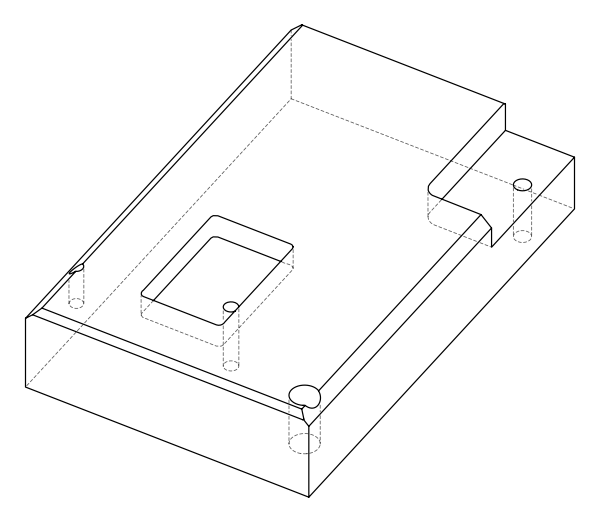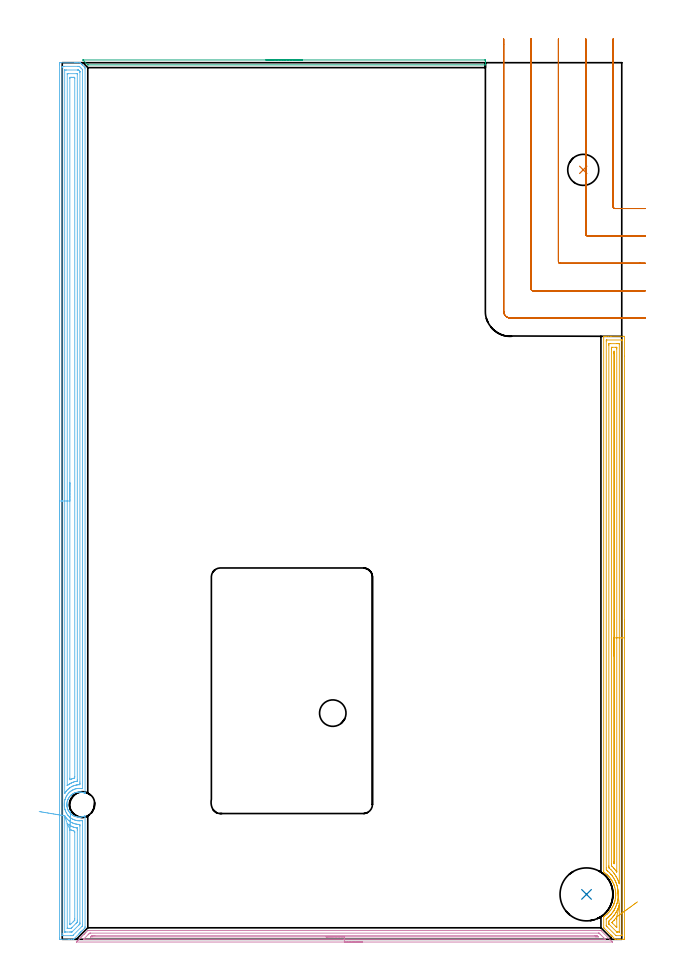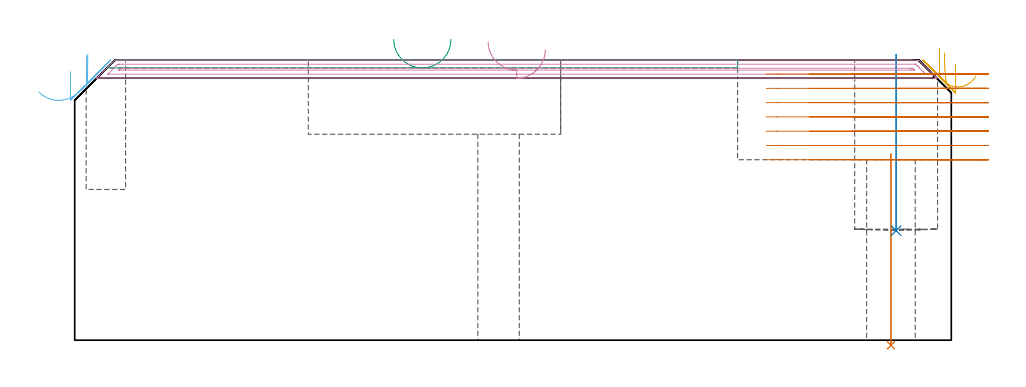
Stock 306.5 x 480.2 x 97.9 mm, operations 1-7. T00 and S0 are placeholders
(PLAN: 13 operations, 8 tool changes, 115.3 min)
(1 INDEXABLE_INSERT_DRILL_THROUGH_HOLE_FROM_SOLID | STEP1HOLE | NXT0302_005 | 0.28 min | 22166 mm3)
(2 INDEXABLE_INSERT_DRILL_BLIND_HOLE_FROM_SOLID | STEP1POCKET | NXT0302_029 | 0.25 min | 39100 mm3)
(3 AREA_MILL | FG_CHAMFER_SURFACE | UGT0205_001 | 1.91 min | 821 mm3)
(4 AREA_MILL_1 | FG_CHAMFER_SURFACE_1 | UGT0205_001 | 7.07 min | 5987 mm3)
(5 AREA_MILL_2 | FG_CHAMFER_SURFACE_2 | UGT0205_001 | 13.03 min | 21408 mm3)
(6 AREA_MILL_3 | FG_CHAMFER_SURFACE_3 | UGT0205_001 | 19.45 min | 46898 mm3)
(7 MILL_CORNER_NOTCH_RECTANGULAR | CORNER_NOTCH_RECTANGULAR | UGT0201_094 | Follow Part, ap 5, ae 75% | 12.98 min | 379972 mm3)
(8 MILL_RECTANGULAR_POCKET | POCKET_RECTANGULAR_STRAIGHT | NXT0201_009 | Follow Part, ap 2, ae 75% | 57.64 min | 306817 mm3)
(9 MILL_BLIND_HOLE_FROM_SOLID_MATERIAL | STEP1POCKET_1 | NXT0201_009 | Spiral | 1.85 min | 6222 mm3)
(10 BORE_BLIND_HOLE | STEP1POCKET_1 | UGT0332_073 | 0.19 min | 17 mm3)
(11 SPOT_DRILL | STEP1HOLE_1 | NXT0321_9005460120000 | 0.04 min | 7 mm3)
(12 DRILL_THROUGH_HOLE_INTO_CENTER | STEP1HOLE_1 | NXT0301_065 | 0.32 min | 4978 mm3)
(13 DRILL_TO_ENLARGE_THROUGH_HOLE | STEP1HOLE_1 | NXT0301_106 | 0.32 min | 6891 mm3)
(TOOL NXT0302_005 | Index. Insert Drill 17mm [880-D1700L20-05] | D17 PA176 FL85 Z2)
(TOOL NXT0302_029 | Index. Insert Drill 29mm [880-D2900L32-05] | D29 PA176 FL145 Z2)
(TOOL UGT0205_001 | Chamfer Mill 20 x 3 x 45 deg. | D20 FL50 Z2)
(TOOL UGT0201_094 | End mill 20 mm | D20 FL38 Z4)
(TOOL NXT0201_009 | ENDMILL 8mm [2P460-0800-NA 1630] | D8 FL26 Z6)
(TOOL UGT0332_073 | 13.8 mm Rough Boring Bar | D13.8)
(TOOL NXT0321_9005460120000 | NC Spot Drill, 142deg, 12mm, Carbide, Uncoated | D12 PA142 FL30 Z2)
(TOOL NXT0301_065 | Carbide Drill 9.4mm [860.1-0940-075A1-MM 2214] | D9.4 PA140 FL98 Z2)
(TOOL NXT0301_106 | Carbide Drill 14.5mm [860.1-1450-073A1-MM 2214] | D14.5 PA140 FL83 Z2)
(OP 1 INDEXABLE_INSERT_DRILL_THROUGH_HOLE_FROM_SOLID)
G17 G21 G94 G90
T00 M6
G54
G17 G0 G90 X285.4 Y421.5 S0 M3
G43 Z107.9 H1
G94 G81 G98 Z-1.797 F250. R65.1
G80
M5
M2
(OP 2 INDEXABLE_INSERT_DRILL_BLIND_HOLE_FROM_SOLID)
G17 G21 G94 G90
T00 M6
G54
G17 G0 G90 X287.2 Y24.6 S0 M3
G43 Z107.9 H1
G94 G81 G98 Z38.3 F250. R99.9
G80
M5
M2
(OP 3 AREA_MILL)
G17 G21 G94 G90
T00 M6
G54
G17 G0 G90 X111.55 Y481.7 S1061 M3
G43 Z107.9 H0
Z105.2
G94 G1 X111.588 Z104.328 F250.
X111.702 Z103.463
X111.891 Z102.612
X112.153 Z101.78
X112.487 Z100.974
X112.89 Z100.2
X113.358 Z99.464
X113.89 Z98.772
X114.479 Z98.129
X115.122 Z97.54
X115.814 Z97.008
X116.55 Z96.54
X117.324 Z96.137
X118.13 Z95.803
X118.962 Z95.541
X119.814 Z95.352
X120.678 Z95.238
X121.55 Z95.2
X231.444
X231.653 Y481.696 Z95.204
X231.798 Y481.691 Z95.205
X231.8 Y481.522 Z95.374
Y481.233 Z95.663
Y480.64 Z96.256
Y480.35 Z96.545
Y479.769 Z97.13
Y479.467 Z97.432
X231.799 Y479.306 Z97.593
X231.79 Y479.006 Z97.893
X231.653 Y479. Z97.9
X14.121
X14.004 Y479.004 Z97.889
X13.996 Y479.007 Z97.886
X13.849 Y479.151 Z97.748
X11.447 Y481.554 Z95.345
X11.334 Y481.674 Z95.224
X11.315 Y481.696 Z95.202
X11.447 Y481.7 Z95.2
X121.55
X122.422 Z95.238
X123.286 Z95.352
X124.138 Z95.541
X124.97 Z95.803
X125.776 Z96.137
X126.55 Z96.54
X127.286 Z97.008
X127.978 Z97.54
X128.621 Z98.129
X129.21 Z98.772
X129.742 Z99.464
X130.21 Z100.2
X130.613 Z100.974
X130.947 Z101.78
X131.209 Z102.612
X131.398 Z103.463
X131.512 Z104.328
X131.55 Z105.2
G0 Z107.9
M5
M2
(OP 4 AREA_MILL_1)
G17 G21 G94 G90
T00 M6
G54
G17 G0 G90 X164.55 Y-1.5 S1061 M3
G43 Z107.9 H0
Z101.6
G94 G1 X164.512 Z100.728 F250.
X164.398 Z99.864
X164.209 Z99.012
X163.947 Z98.18
X163.613 Z97.374
X163.21 Z96.6
X162.741 Z95.864
X162.21 Z95.172
X161.621 Z94.529
X160.978 Z93.94
X160.286 Z93.408
X159.55 Z92.94
X158.776 Z92.537
X157.97 Z92.203
X157.138 Z91.941
X156.286 Z91.752
X155.421 Z91.638
X154.55 Z91.6
X7.857 Y-1.499 Z91.601
X7.717 Y-1.494 Z91.604
X7.759 Y-1.446 Z91.652
X7.884 Y-1.315 Z91.783
X8.331 Y-0.867 Z92.23
X8.488 Y-0.709 Z92.386
X8.778 Y-0.421 Z92.679
X9.373 Y0.176 Z93.271
X9.666 Y0.466 Z93.566
X10.258 Y1.06 Z94.156
X10.605 Y1.405 Z94.505
X11.143 Y1.945 Z95.041
X11.734 Y2.535 Z95.634
X11.909 Y2.71 Z95.807
X12.028 Y2.829 Z95.926
X12.619 Y3.419 Z96.519
X12.803 Y3.604 Z96.702
X12.913 Y3.714 Z96.811
X13.949 Y4.748 Z97.848
X14.005 Y4.799 Z97.885
X14.591 Y4.8 Z97.9
X294.508
X295.095 Y4.799 Z97.885
X295.152 Y4.748 Z97.848
X300.906 Y-1.004 Z92.092
X301.365 Y-1.466 Z91.634
X301.382 Y-1.494 Z91.605
X301.365 Y-1.5 Z91.6
X154.55
Y-0.086 Z93.014
X11.874 Y-0.085 Z93.015
X11.583 Y-0.078 Z93.022
X11.621 Y-0.037 Z93.063
X11.72 Y0.068 Z93.168
X11.823 Y0.173 Z93.273
X11.909 Y0.259 Z93.359
X14.184 Y2.535 Z95.635
X14.387 Y2.737 Z95.837
X14.591 Y2.939 Z96.039
X14.838 Y3.176 Z96.276
X15.06 Y3.379 Z96.479
X15.486 Y3.385 Z96.485
X15.52 Y3.386 Z96.486
X293.863 Y3.385 Z96.485
X293.97 Y3.384 Z96.484
X294.024 Y3.381 Z96.481
X294.047 Y3.379 Z96.479
X294.084 Y3.354 Z96.454
X294.508 Y2.939 Z96.039
X294.915 Y2.535 Z95.635
X295.403 Y2.048 Z95.148
X296.685 Y0.765 Z93.865
X297.191 Y0.259 Z93.359
X297.413 Y0.034 Z93.134
X297.505 Y-0.063 Z93.037
X297.517 Y-0.079 Z93.021
X297.515
X297.472 Y-0.082 Z93.018
X297.378 Y-0.085 Z93.015
X297.191 Y-0.086 Z93.014
X154.55
Y1.328 Z94.428
X16.38 Y1.329 Z94.429
X15.809 Y1.33 Z94.43
X15.53 Y1.334 Z94.434
X15.486 Y1.335 Z94.435
X15.456 Y1.346 Z94.446
X15.468 Y1.363 Z94.463
X15.486 Y1.385 Z94.485
X15.619 Y1.518 Z94.618
X15.752 Y1.65 Z94.75
X16.069 Y1.958 Z95.058
X16.38 Y1.964 Z95.064
X16.951 Y1.97 Z95.07
X17.274 Y1.971 Z95.071
X17.844 Y1.972 Z95.072
X291.825 Y1.971 Z95.071
X292.398 Y1.969 Z95.069
X292.72 Y1.964 Z95.064
X293.032 Y1.957 Z95.057
X293.344 Y1.65 Z94.75
X293.614 Y1.376 Z94.476
X293.642 Y1.335 Z94.435
X293.614 Y1.334 Z94.434
X293.044 Y1.33 Z94.43
X292.72 Y1.329 Z94.429
X292.15 Y1.328 Z94.428
X154.55
X153.678 Z94.467
X152.813 Z94.58
X151.962 Z94.769
X151.13 Z95.032
X150.324 Z95.365
X149.55 Z95.768
X148.814 Z96.237
X148.122 Z96.768
X147.479 Z97.357
X146.889 Z98.001
X146.358 Z98.693
X145.89 Z99.428
X145.487 Z100.202
X145.153 Z101.008
X144.891 Z101.84
X144.702 Z102.692
X144.588 Z103.557
X144.55 Z104.428
G0 Z107.9
M5
M2
(OP 5 AREA_MILL_2)
G17 G21 G94 G90
T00 M6
G54
G17 G0 G90 X308. Y175.15 S1061 M3
G43 Z107.9 H0
Z96.5
G94 G1 Y175.112 Z95.628 F250.
Y174.998 Z94.764
Y174.809 Z93.912
Y174.547 Z93.08
Y174.213 Z92.274
Y173.81 Z91.5
Y173.342 Z90.764
Y172.81 Z90.072
Y172.221 Z89.429
Y171.578 Z88.84
Y170.886 Z88.309
Y170.15 Z87.84
Y169.376 Z87.437
Y168.57 Z87.103
Y167.738 Z86.841
Y166.886 Z86.652
Y166.022 Z86.538
Y165.15 Z86.5
X307.999 Y0.629 Z86.501
X307.996 Y0.203 Z86.502
X307.991 Y0.01 Z86.505
X307.577 Y0. Z86.919
X305.818 Z88.677
X305.296 Z89.201
X304.938 Z89.558
X304.417 Z90.079
X304.059 Z90.436
X302.984 Z91.514
X302.96 Y0.001 Z91.538
X302.906 Y0.005 Z91.59
X302.866 Y0.033 Z91.632
X302.382 Y0.518 Z92.118
X301.421 Y1.478 Z93.077
X301.376 Y1.523 Z93.123
X301.175 Y1.725 Z93.324
X301.127 Y1.771 Z93.37
X301.078 Y1.821 Z93.421
X300.886 Y2.013 Z93.612
X300.834 Y2.064 Z93.663
X300.78 Y2.119 Z93.719
X300.598 Y2.301 Z93.901
X300.541 Y2.357 Z93.956
X296.718 Y6.183 Z97.781
X296.603 Y6.306 Z97.889
X296.6 Y6.441 Z97.9
Y12.253
X296.603 Y12.434 Z97.889
X296.721 Y12.522 Z97.776
X296.926 Y12.664 Z97.573
X296.976 Y12.7 Z97.523
X297.302 Y12.933 Z97.197
X297.695 Y13.233 Z96.803
X298.177 Y13.635 Z96.323
X298.296 Y13.743 Z96.202
X298.342 Y13.785 Z96.155
X298.433 Y13.865 Z96.067
X298.628 Y14.041 Z95.871
X298.722 Y14.126 Z95.775
X298.782 Y14.187 Z95.714
X299.051 Y14.452 Z95.448
X299.577 Y15.02 Z94.921
X299.924 Y15.431 Z94.573
X300.101 Y15.659 Z94.394
X300.302 Y15.914 Z94.198
X300.8 Y16.616 Z93.7
X300.924 Y16.807 Z93.576
X301.192 Y17.252 Z93.307
X301.447 Y17.701 Z93.052
X301.673 Y18.134 Z92.824
X301.892 Y18.595 Z92.608
X302.084 Y19.04 Z92.413
X302.12 Y19.131 Z92.378
X302.226 Y19.406 Z92.268
X302.259 Y19.488 Z92.237
X302.3 Y19.6 Z92.199
X302.336 Y19.703 Z92.163
X302.388 Y19.853 Z92.109
X302.459 Y20.054 Z92.04
X302.548 Y20.308 Z91.95
X302.571 Y20.382 Z91.928
X302.657 Y20.687 Z91.843
X302.696 Y20.828 Z91.804
X302.804 Y21.275 Z91.693
X302.983 Y22.169 Z91.514
X303.107 Y23.063 Z91.388
X303.132 Y23.401 Z91.362
X303.153 Y23.705 Z91.335
X303.164 Y23.826 Z91.329
X303.168 Y23.877 Z91.324
X303.175 Y23.956 Z91.321
X303.177 Y24.27 Z91.31
X303.181 Y24.681 Z91.304
X303.185 Y24.85 Z91.305
X303.172 Y25.13 Z91.318
X303.168 Y25.239 Z91.325
X303.163 Y25.351 Z91.331
X303.158 Y25.461 Z91.336
X303.147 Y25.665 Z91.343
X303.144 Y25.744 Z91.348
X303.107 Y26.191 Z91.39
X303.047 Y26.637 Z91.45
X302.888 Y27.531 Z91.609
X302.677 Y28.425 Z91.821
X302.548 Y28.891 Z91.95
X302.406 Y29.318 Z92.092
X302.242 Y29.766 Z92.255
X302.231 Y29.794 Z92.266
X302.093 Y30.136 Z92.402
X302.063 Y30.212 Z92.433
X302.007 Y30.342 Z92.492
X301.985 Y30.393 Z92.515
X301.9 Y30.583 Z92.598
X301.874 Y30.642 Z92.624
X301.655 Y31.105 Z92.843
X301.415 Y31.554 Z93.083
X301.204 Y31.924 Z93.292
X301.162 Y31.999 Z93.335
X300.799 Y32.585 Z93.699
X300.751 Y32.658 Z93.747
X300.695 Y32.74 Z93.802
X300.641 Y32.818 Z93.855
X300.589 Y32.893 Z93.907
X300.262 Y33.337 Z94.235
X299.973 Y33.712 Z94.527
X299.915 Y33.786 Z94.585
X299.591 Y34.159 Z94.908
X299.523 Y34.237 Z94.976
X299.12 Y34.68 Z95.379
X299.051 Y34.752 Z95.448
X298.782 Y35.01 Z95.717
X298.619 Y35.168 Z95.881
X298.524 Y35.255 Z95.976
X298.342 Y35.419 Z96.153
X298.254 Y35.5 Z96.244
X298.175 Y35.574 Z96.324
X297.908 Y35.791 Z96.592
X297.742 Y35.926 Z96.757
X297.302 Y36.267 Z97.197
X297.029 Y36.467 Z97.469
X296.97 Y36.508 Z97.529
X296.602 Y36.766 Z97.887
X296.6 Y37.289 Z97.9
Y330.118
X296.602 Y330.29 Z97.889
X296.77 Y330.298 Z97.722
X296.945 Y330.3 Z97.555
X297.187 Z97.313
X297.903 Z96.592
X299.14 Z95.357
X300.541 Z93.954
X307.577 Z86.921
X307.84 Y330.298 Z86.658
X307.992 Y330.29 Z86.506
X307.999 Y330.136 Z86.499
X308. Y319.388 Z86.5
Y165.15
X306.586 Z87.914
X306.585 Y2.417 Z87.915
X306.58 Y2.028 Z87.92
X306.579 Y2.012 Z87.921
X306.547 Y2.008 Z87.953
X306.474 Y2.003 Z88.026
X306.365 Y2.001 Z88.135
X306.228 Y2. Z88.272
X303.588 Y2.001 Z90.912
X303.385 Y2.008 Z91.115
X303.361 Y2.01 Z91.139
X303.327 Y2.034 Z91.173
X303.262 Y2.093 Z91.238
X303.179 Y2.172 Z91.321
X298.463 Y6.888 Z96.037
X298.133 Y7.225 Z96.367
X298.039 Y7.323 Z96.461
X298.021 Y7.378 Z96.479
X298.019 Y7.474 Z96.481
X298.015 Y7.668 Z96.485
Y10.855
X298.016 Y11.05 Z96.484
X298.019 Y11.147 Z96.481
X298.021 Y11.191 Z96.479
X298.044 Y11.216 Z96.456
X298.217 Y11.359 Z96.283
X298.53 Y11.615 Z95.97
X298.782 Y11.824 Z95.718
X299.01 Y12.021 Z95.49
X299.273 Y12.253 Z95.227
X299.475 Y12.442 Z95.025
X299.662 Y12.623 Z94.838
X299.919 Y12.885 Z94.581
X300.17 Y13.147 Z94.33
X300.348 Y13.343 Z94.152
X300.541 Y13.56 Z93.959
X300.759 Y13.819 Z93.741
X300.941 Y14.041 Z93.559
X301.152 Y14.315 Z93.348
X301.421 Y14.672 Z93.079
X301.53 Y14.824 Z92.97
X301.608 Y14.935 Z92.892
X301.89 Y15.352 Z92.61
X302.192 Y15.829 Z92.308
X302.218 Y15.871 Z92.282
X302.233 Y15.897 Z92.267
X302.3 Y16.014 Z92.2
X302.687 Y16.723 Z91.813
X302.856 Y17.053 Z91.644
X303.139 Y17.645 Z91.361
X303.179 Y17.74 Z91.321
X303.4 Y18.287 Z91.1
X303.487 Y18.512 Z91.013
X303.642 Y18.936 Z90.858
X303.808 Y19.406 Z90.692
X303.844 Y19.515 Z90.656
X303.869 Y19.599 Z90.631
X304.059 Y20.282 Z90.441
X304.062 Y20.296 Z90.438
X304.221 Y21.029 Z90.279
X304.254 Y21.194 Z90.246
X304.364 Y21.778 Z90.136
X304.409 Y22.088 Z90.091
X304.474 Y22.561 Z90.026
X304.519 Y22.982 Z89.981
X304.549 Y23.378 Z89.951
X304.583 Y23.877 Z89.917
X304.591 Y24.23 Z89.909
X304.596 Y24.771 Z89.904
X304.588 Y25.127 Z89.912
X304.562 Y25.665 Z89.938
X304.537 Y26.073 Z89.963
X304.491 Y26.559 Z90.009
X304.42 Y27.086 Z90.08
X304.355 Y27.453 Z90.145
X304.222 Y28.181 Z90.278
X304.185 Y28.347 Z90.315
X304.059 Y28.887 Z90.441
X303.967 Y29.241 Z90.533
X303.932 Y29.371 Z90.568
X303.69 Y30.136 Z90.81
X303.481 Y30.723 Z91.019
X303.357 Y31.03 Z91.143
X303.179 Y31.451 Z91.321
X302.962 Y31.924 Z91.538
X302.76 Y32.35 Z91.74
X302.504 Y32.818 Z91.996
X302.3 Y33.176 Z92.2
X301.973 Y33.712 Z92.527
X301.756 Y34.052 Z92.744
X301.421 Y34.535 Z93.079
X301.37 Y34.606 Z93.13
X301.217 Y34.813 Z93.283
X300.659 Y35.5 Z93.841
X300.541 Y35.636 Z93.959
X299.847 Y36.394 Z94.653
X299.662 Y36.573 Z94.838
X298.895 Y37.289 Z95.605
X298.782 Y37.384 Z95.718
X298.316 Y37.762 Z96.184
X298.158 Y37.896 Z96.342
X298.021 Y38.062 Z96.479
X298.014 Y39.077 Z96.486
Y327.769
X298.021 Y328.288 Z96.479
X298.053 Y328.292 Z96.447
X298.126 Y328.297 Z96.374
X298.235 Y328.299 Z96.265
X298.372 Y328.3 Z96.128
X306.499 Z88.001
X306.534 Y328.298 Z87.966
X306.571 Y328.294 Z87.929
X306.579 Y328.29 Z87.921
X306.582 Y328.283 Z87.918
X306.584 Y328.252 Z87.916
X306.586 Y327.996 Z87.914
Y327.883
Y165.15
X305.172 Z89.328
X305.171 Y30.793 Z89.329
X305.17 Y30.649 Z89.33
X305.168 Y30.512 Z89.332
X305.165 Y30.41 Z89.335
X305.115 Y30.56 Z89.385
X305.051 Y30.757 Z89.449
X304.976 Y30.992 Z89.524
X304.962 Y31.03 Z89.538
X304.938 Y31.097 Z89.562
X304.622 Y31.924 Z89.878
X304.396 Y32.475 Z90.104
X304.24 Y32.818 Z90.26
X304.059 Y33.201 Z90.441
X303.799 Y33.712 Z90.701
X303.486 Y34.295 Z91.014
X303.301 Y34.606 Z91.199
X303.179 Y34.804 Z91.321
X302.733 Y35.5 Z91.767
X302.3 Y36.103 Z92.2
X302.077 Y36.394 Z92.423
X301.421 Y37.203 Z93.079
X301.347 Y37.289 Z93.153
X300.541 Y38.153 Z93.959
X300.512 Y38.183 Z93.988
X299.662 Y38.967 Z94.838
X299.441 Y39.17 Z95.059
X299.435 Y39.197 Z95.065
X299.432 Y39.31 Z95.068
X299.429 Y39.971 Z95.071
X299.428 Y40.208 Z95.072
Y325.437
X299.43 Y326.094 Z95.07
X299.431 Y326.213 Z95.069
X299.434 Y326.271 Z95.066
X299.437 Y326.29 Z95.063
X299.464 Y326.295 Z95.036
X299.662 Y326.298 Z94.838
X300.339 Y326.3 Z94.161
X303.857 Z90.643
X304.736 Z89.764
X304.938 Y326.297 Z89.562
X305.14 Y326.292 Z89.36
X305.162 Y326.29 Z89.338
X305.165 Y326.276 Z89.335
X305.169 Y326.236 Z89.331
X305.171 Y326.173 Z89.329
X305.172 Y165.15 Z89.328
X303.757 Z90.743
Y37.003
X303.756 Y36.956 Z90.744
X303.753 Y36.92 Z90.747
X303.752 Y36.914 Z90.748
X303.742 Y36.926 Z90.758
X303.618 Y37.09 Z90.882
X303.471 Y37.289 Z91.029
X303.179 Y37.677 Z91.321
X302.778 Y38.183 Z91.722
X302.3 Y38.765 Z92.2
X302.017 Y39.077 Z92.483
X301.421 Y39.711 Z93.079
X301.162 Y39.971 Z93.338
X300.864 Y40.263 Z93.636
X300.85 Y40.34 Z93.65
X300.847 Y40.412 Z93.653
X300.844 Y40.557 Z93.656
X300.843 Y40.865 Z93.657
Y41.453
Y323.412
X300.844 Y323.998 Z93.656
X300.847 Y324.195 Z93.653
X300.85 Y324.265 Z93.65
X300.853 Y324.29 Z93.647
X300.875 Y324.292 Z93.625
X300.984 Y324.296 Z93.516
X301.421 Y324.3 Z93.079
X303.179 Z91.321
X303.616 Y324.296 Z90.884
X303.723 Y324.293 Z90.777
X303.746 Y324.29 Z90.754
X303.751 Y324.278 Z90.749
X303.753 Y324.24 Z90.747
X303.756 Y324.154 Z90.744
X303.757 Y323.719 Z90.743
Y323.412
Y165.15
X302.343 Z92.157
Y42.61
X302.34 Y41.759 Z92.16
X302.338 Y41.72 Z92.162
X302.3 Y41.361 Z92.2
X302.262 Y41.759 Z92.238
X302.259 Y41.8 Z92.241
X302.257 Y42.653 Z92.243
Y42.697
Y320.773
X302.259 Y321.624 Z92.241
X302.26 Y321.664 Z92.24
X302.3 Y322.196 Z92.2
X302.339 Y321.624 Z92.161
X302.341 Y321.582 Z92.159
X302.343 Y320.73 Z92.157
Y165.15
Y164.278 Z92.195
Y163.414 Z92.309
Y162.562 Z92.498
Y161.73 Z92.76
Y160.924 Z93.094
Y160.15 Z93.497
Y159.414 Z93.965
Y158.722 Z94.497
Y158.079 Z95.086
Y157.49 Z95.729
Y156.958 Z96.421
Y156.49 Z97.157
Y156.087 Z97.931
Y155.753 Z98.737
Y155.491 Z99.569
Y155.302 Z100.42
Y155.188 Z101.285
Y155.15 Z102.157
G0 Z107.9
X304.137 Y27.462
Z100.43
G1 X304.13 Y27.525 Z99.56
X304.132 Y27.511 Z98.688
X304.142 Y27.423 Z97.82
X304.161 Y27.26 Z96.963
X304.189 Y27.023 Z96.124
X304.225 Y26.714 Z95.309
X304.269 Y26.336 Z94.524
X304.321 Y25.892 Z93.775
X304.381 Y25.384 Z93.068
X304.447 Y24.817 Z92.408
X304.52 Y24.195 Z91.801
X304.599 Y23.523 Z91.25
X304.683 Y22.806 Z90.76
X304.772 Y22.049 Z90.336
X304.864 Y21.259 Z89.979
X304.96 Y20.44 Z89.693
X305.059 Y19.6 Z89.48
X305.159 Y18.744 Z89.341
X305.165 Y18.695 Z89.335
X305.169 Y18.595 Z89.331
X305.171 Y18.512 Z89.329
Y18.357
X305.172 Y18.275 Z89.328
X305.171 Y4.206 Z89.329
X305.169 Y4.087 Z89.331
X305.165 Y4.029 Z89.335
X305.163 Y4.01 Z89.337
X305.136 Y4.005 Z89.364
X304.938 Y4.002 Z89.562
X304.261 Y4. Z90.239
X304.059 Y4.003 Z90.441
X303.857 Y4.007 Z90.643
X303.801 Y4.01 Z90.699
X303.772 Y4.035 Z90.728
X303.712 Y4.09 Z90.788
X303.594 Y4.206 Z90.906
X299.662 Y8.138 Z94.838
X299.53 Y8.273 Z94.97
X299.465 Y8.343 Z95.035
X299.436 Y8.376 Z95.064
X299.434 Y8.44 Z95.066
X299.431 Y8.676 Z95.069
X299.429 Y9.334 Z95.071
X299.43 Y9.57 Z95.07
X299.433 Y9.803 Z95.067
X299.439 Y10.032 Z95.061
X299.921 Y10.465 Z94.579
X300.245 Y10.766 Z94.255
X300.541 Y11.051 Z93.959
X300.694 Y11.204 Z93.806
X300.844 Y11.359 Z93.656
X301.122 Y11.662 Z93.378
X301.421 Y11.992 Z93.079
X301.541 Y12.131 Z92.959
X301.643 Y12.253 Z92.857
X301.936 Y12.623 Z92.564
X302.3 Y13.09 Z92.2
X302.324 Y13.122 Z92.176
X302.342 Y13.147 Z92.158
X302.688 Y13.646 Z91.812
X302.958 Y14.041 Z91.542
X303.179 Y14.394 Z91.321
X303.38 Y14.731 Z91.12
X303.498 Y14.935 Z91.002
X303.698 Y15.302 Z90.802
X303.982 Y15.829 Z90.518
X304.008 Y15.881 Z90.492
X304.059 Y15.985 Z90.441
X304.288 Y16.49 Z90.212
X304.391 Y16.723 Z90.109
X304.553 Y17.115 Z89.947
X304.755 Y17.618 Z89.745
X304.806 Y17.753 Z89.694
X304.938 Y18.12 Z89.562
X305.135 Y18.679 Z89.365
X305.159 Y18.744 Z89.341
X303.725 Y12.259 Z90.775
X303.75 Y12.253 Z90.75
X303.754 Y11.942 Z90.746
X303.756 Y11.359 Z90.744
X303.757 Y10.771 Z90.743
Y7.076
X303.756 Y6.888 Z90.744
X303.751 Y6.534 Z90.749
X303.75 Y6.511 Z90.75
X303.704 Y6.553 Z90.796
X303.591 Y6.661 Z90.909
X303.361 Y6.888 Z91.139
X301.421 Y8.83 Z93.079
X301.121 Y9.138 Z93.379
X301.108 Y9.153 Z93.392
X301.115 Y9.163 Z93.385
X301.138 Y9.192 Z93.362
X301.169 Y9.226 Z93.331
X301.2 Y9.257 Z93.3
X301.421 Y9.476 Z93.079
X301.467 Y9.523 Z93.033
X301.514 Y9.57 Z92.986
X302.321 Y10.444 Z92.179
X302.339 Y10.465 Z92.161
X302.579 Y10.748 Z91.921
X303.057 Y11.359 Z91.443
X303.179 Y11.52 Z91.321
X303.717 Y12.253 Z90.783
X303.725 Y12.259 Z90.775
X304.293 Y12.67 Z90.256
X304.896 Y13.106 Z89.8
X305.528 Y13.564 Z89.411
X306.185 Y14.04 Z89.091
X306.863 Y14.531 Z88.843
X307.555 Y15.032 Z88.669
X308.257 Y15.54 Z88.57
X308.964 Y16.052 Z88.547
X309.669 Y16.563 Z88.6
X310.368 Y17.069 Z88.729
X311.055 Y17.566 Z88.933
X311.725 Y18.051 Z89.209
X312.373 Y18.521 Z89.557
X312.994 Y18.97 Z89.973
X313.583 Y19.397 Z90.455
X314.136 Y19.797 Z90.998
X314.649 Y20.169 Z91.598
X315.117 Y20.508 Z92.252
G0 Z107.9
M5
M2
(OP 6 AREA_MILL_3)
G17 G21 G94 G90
T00 M6
G54
G17 G0 G90 X-1.5 Y230.1 S1061 M3
G43 Z107.9 H0
Z93.9
G94 G1 Y230.138 Z93.028 F250.
Y230.252 Z92.164
Y230.441 Z91.312
Y230.703 Z90.48
Y231.037 Z89.674
Y231.44 Z88.9
Y231.908 Z88.164
Y232.44 Z87.472
Y233.029 Z86.829
Y233.672 Z86.24
Y234.364 Z85.708
Y235.1 Z85.24
Y235.874 Z84.837
Y236.68 Z84.503
Y237.512 Z84.241
Y238.364 Z84.052
Y239.228 Z83.938
Y240.1 Z83.9
Y479.103
X-1.499 Y479.579 Z83.901
X-1.495 Y479.992 Z83.903
X-1.492 Y480.19 Z83.905
X-1.089 Y480.2 Z84.308
X6.818 Z92.212
X7.354 Z92.75
X7.696 Z93.092
X8.232 Z93.628
X8.575 Z93.97
X9.378 Z94.777
X9.453 Z94.852
X9.79 Y480.199 Z95.187
X9.826 Y480.175 Z95.225
X10.124 Y479.877 Z95.523
X10.332 Y479.67 Z95.728
X10.422 Y479.579 Z95.821
X10.533 Y479.467 Z95.933
X10.625 Y479.377 Z96.021
X10.719 Y479.281 Z96.119
X10.822 Y479.179 Z96.221
X10.918 Y479.084 Z96.314
X11.017 Y478.983 Z96.417
X11.11 Y478.891 Z96.509
X11.211 Y478.791 Z96.607
X12.089 Y477.913 Z97.485
X12.209 Y477.792 Z97.608
X12.337 Y477.662 Z97.734
X12.501 Y477.495 Z97.884
X12.5 Y476.898 Z97.9
Y80.15
X12.494 Y80.051 Z97.892
X12.453 Y79.997 Z97.851
X12.406 Y80.008 Z97.805
X12.344 Y80.036 Z97.742
X12.094 Y80.15 Z97.494
X11.806 Y80.263 Z97.206
X11.372 Y80.403 Z96.772
X10.933 Y80.519 Z96.333
X10.497 Y80.603 Z95.897
X10.059 Y80.66 Z95.459
X9.622 Y80.688 Z95.022
X9.185 Y80.689 Z94.585
X8.747 Y80.66 Z94.147
X8.311 Y80.604 Z93.711
X7.872 Y80.52 Z93.272
X7.437 Y80.404 Z92.837
X6.862 Y80.213 Z92.262
X6.718 Y80.15 Z92.118
X6.563 Y80.082 Z91.963
X6.317 Y79.958 Z91.715
X6.122 Y79.86 Z91.52
X5.689 Y79.606 Z91.089
X5.509 Y79.484 Z90.908
X5.268 Y79.32 Z90.667
X5.191 Y79.256 Z90.589
X5.061 Y79.148 Z90.456
X4.972 Y79.076 Z90.371
X4.829 Y78.958 Z90.228
X4.816 Y78.947 Z90.214
X4.768 Y78.902 Z90.164
X4.717 Y78.855 Z90.116
X4.546 Y78.695 Z89.945
X4.287 Y78.427 Z89.686
X3.941 Y78.008 Z89.341
X3.607 Y77.533 Z89.006
X3.342 Y77.081 Z88.742
X3.116 Y76.64 Z88.513
X3.087 Y76.575 Z88.484
X3.069 Y76.534 Z88.466
X3.011 Y76.384 Z88.41
X2.982 Y76.307 Z88.381
X2.922 Y76.143 Z88.316
X2.917 Y76.129 Z88.311
X2.814 Y75.822 Z88.213
X2.789 Y75.747 Z88.188
X2.675 Y75.302 Z88.073
X2.59 Y74.854 Z87.988
X2.537 Y74.408 Z87.933
X2.528 Y74.224 Z87.921
X2.511 Y73.961 Z87.908
X2.514 Y73.833 Z87.905
X2.515 Y73.646 Z87.908
Y73.621 Z87.909
X2.518 Y73.554 Z87.907
Y73.514 Z87.908
X2.537 Y73.213 Z87.934
X2.548 Y73.067 Z87.944
X2.558 Y73.001 Z87.953
X2.611 Y72.62 Z88.01
X2.704 Y72.174 Z88.103
X2.829 Y71.725 Z88.228
X2.852 Y71.661 Z88.25
X2.981 Y71.281 Z88.38
X3.008 Y71.214 Z88.408
X3.068 Y71.067 Z88.467
X3.214 Y70.767 Z88.608
X3.234 Y70.724 Z88.629
X3.304 Y70.589 Z88.701
X3.41 Y70.388 Z88.809
X3.448 Y70.326 Z88.848
X3.665 Y69.98 Z89.065
X3.942 Y69.585 Z89.341
X4.013 Y69.494 Z89.411
X4.075 Y69.427 Z89.471
X4.182 Y69.307 Z89.578
X4.313 Y69.16 Z89.711
X4.403 Y69.06 Z89.801
X4.483 Y68.98 Z89.88
X4.621 Y68.843 Z90.016
X4.817 Y68.646 Z90.214
X4.866 Y68.601 Z90.263
X5.271 Y68.285 Z90.67
X5.69 Y67.994 Z91.087
X5.939 Y67.846 Z91.333
X6.167 Y67.708 Z91.565
X6.3 Y67.64 Z91.7
X6.363 Y67.608 Z91.763
X6.563 Y67.516 Z91.963
X6.997 Y67.342 Z92.397
X7.437 Y67.194 Z92.837
X7.872 Y67.08 Z93.272
X8.311 Y66.996 Z93.711
X8.747 Y66.94 Z94.147
X9.185 Y66.911 Z94.585
X9.622 Y66.912 Z95.022
X10.059 Y66.94 Z95.459
X10.497 Y66.997 Z95.897
X10.933 Y67.081 Z96.333
X11.372 Y67.196 Z96.772
X11.806 Y67.342 Z97.206
X12.199 Y67.497 Z97.599
X12.493 Y67.622 Z97.893
X12.5 Y66.746 Z97.9
Y6.876
X12.501 Y6.305 Z97.884
X12.343 Y6.141 Z97.739
X11.486 Y5.286 Z96.886
X10.843 Y4.642 Z96.242
X10.625 Y4.425 Z96.025
X10.396 Y4.196 Z95.795
X10.332 Y4.13 Z95.729
X10.27 Y4.07 Z95.669
X10.098 Y3.898 Z95.497
X10.039 Y3.838 Z95.436
X9.982 Y3.782 Z95.381
X9.8 Y3.6 Z95.199
X9.746 Y3.545 Z95.143
X9.694 Y3.494 Z95.093
X9.502 Y3.302 Z94.901
X9.453 Y3.252 Z94.85
X9.406 Y3.206 Z94.805
X9.205 Y3.004 Z94.604
X9.161 Y2.959 Z94.558
X6.524 Y0.323 Z91.923
X6.379 Y0.177 Z91.775
X6.223 Y0.025 Z91.62
X6.194 Y0.005 Z91.591
X6.159 Y0.001 Z91.557
X6.14 Y0. Z91.538
X5.061 Z90.455
X3.839 Z89.236
X3.304 Z88.698
X-0.821 Z84.576
X-1.089 Y0.002 Z84.308
X-1.299 Y0.005 Z84.098
X-1.492 Y0.01 Z83.905
X-1.495 Y0.208 Z83.903
X-1.499 Y0.621 Z83.901
X-1.5 Y1.039 Z83.9
Y240.1
X-0.086 Z85.314
X-0.085 Y477.664 Z85.315
X-0.084 Y477.792 Z85.316
X-0.079 Y478.165 Z85.321
X0.276 Y478.191 Z85.676
X0.668 Y478.196 Z86.068
X1.145 Y478.2 Z86.545
X8.575 Y478.199 Z93.975
X9.054 Y478.198 Z94.454
X9.253 Y478.191 Z94.653
X9.352 Y478.187 Z94.752
X9.453 Y478.09 Z94.853
X9.757 Y477.792 Z95.157
X10.332 Y477.218 Z95.732
X10.651 Y476.898 Z96.051
X10.981 Y476.561 Z96.381
X11.074 Y476.464 Z96.474
X11.079 Y476.418 Z96.479
X11.082 Y476.323 Z96.482
X11.085 Y476.132 Z96.485
Y82.639
X11.083 Y82.543 Z96.483
X11.081 Y82.522 Z96.481
X11.08 Y82.519 Z96.48
X11.036 Y82.523 Z96.436
X10.894 Y82.544 Z96.294
X10.56 Y82.598 Z95.96
X10.332 Y82.623 Z95.732
X9.601 Y82.68 Z95.001
X9.453 Y82.679 Z94.853
X8.749 Y82.654 Z94.149
X8.575 Y82.636 Z93.975
X7.974 Y82.548 Z93.374
X7.696 Y82.494 Z93.096
X7.259 Y82.382 Z92.659
X6.818 Y82.243 Z92.218
X6.591 Y82.168 Z91.991
X6.033 Y81.937 Z91.433
X5.97 Y81.905 Z91.37
X5.939 Y81.889 Z91.339
X5.4 Y81.591 Z90.8
X5.061 Y81.388 Z90.461
X4.857 Y81.251 Z90.257
X4.559 Y81.043 Z89.959
X4.35 Y80.873 Z89.75
X4.182 Y80.729 Z89.582
X3.879 Y80.458 Z89.279
X3.563 Y80.15 Z88.963
X3.438 Y80.013 Z88.838
X3.304 Y79.859 Z88.704
X3.034 Y79.53 Z88.434
X2.833 Y79.256 Z88.233
X2.663 Y79.014 Z88.063
X2.425 Y78.642 Z87.825
X2.321 Y78.468 Z87.721
X2.263 Y78.362 Z87.663
X2.015 Y77.886 Z87.415
X1.825 Y77.469 Z87.225
X1.776 Y77.352 Z87.176
X1.744 Y77.268 Z87.144
X1.547 Y76.71 Z86.947
X1.514 Y76.609 Z86.914
X1.504 Y76.575 Z86.904
X1.332 Y75.9 Z86.732
X1.289 Y75.682 Z86.689
X1.196 Y75.144 Z86.596
X1.153 Y74.788 Z86.553
X1.119 Y74.33 Z86.519
X1.102 Y73.895 Z86.502
X1.106 Y73.449 Z86.506
X1.136 Y73.001 Z86.536
X1.156 Y72.758 Z86.556
X1.195 Y72.465 Z86.595
X1.251 Y72.107 Z86.651
X1.42 Y71.343 Z86.82
X1.455 Y71.214 Z86.855
X1.547 Y70.898 Z86.947
X1.748 Y70.32 Z87.148
X1.892 Y69.969 Z87.292
X2.16 Y69.427 Z87.56
X2.425 Y68.958 Z87.825
X2.697 Y68.533 Z88.097
X2.949 Y68.174 Z88.349
X3.117 Y67.959 Z88.517
X3.304 Y67.742 Z88.704
X3.396 Y67.64 Z88.796
X3.785 Y67.239 Z89.185
X4.182 Y66.861 Z89.582
X4.323 Y66.746 Z89.723
X5.061 Y66.213 Z90.461
X5.651 Y65.852 Z91.051
X5.939 Y65.71 Z91.339
X6.2 Y65.587 Z91.6
X6.818 Y65.356 Z92.218
X7.117 Y65.256 Z92.517
X7.514 Y65.144 Z92.914
X7.696 Y65.106 Z93.096
X8.535 Y64.959 Z93.935
X8.58 Y64.953 Z93.98
X9.034 Y64.929 Z94.434
X9.453 Y64.914 Z94.853
X9.498 Z94.898
X10.265 Y64.959 Z95.665
X10.324 Y64.966 Z95.724
X10.531 Y64.997 Z95.931
X10.738 Y65.031 Z96.138
X10.922 Y65.062 Z96.322
X11.081 Y65.091 Z96.481
X11.082 Y65.089 Z96.482
X11.084 Y65.088 Z96.484
X11.086 Y64.976 Z96.486
Y64.959
X11.085 Y7.897 Z96.485
X11.079 Y7.343 Z96.479
X11.055 Y7.314 Z96.455
X11.005 Y7.259 Z96.405
X10.92 Y7.171 Z96.32
X6.048 Y2.298 Z91.448
X5.939 Y2.191 Z91.339
X5.804 Y2.062 Z91.204
X5.755 Y2.017 Z91.155
X5.7 Y2.01 Z91.1
X5.46 Y2.003 Z90.86
X5.061 Y2.001 Z90.461
X4.584 Y2. Z89.984
X0.668 Z86.068
X0.191 Z85.591
X-0.007 Y2.003 Z85.393
X-0.039 Y2.005 Z85.361
X-0.069 Y2.009 Z85.331
X-0.079 Y2.048 Z85.321
X-0.084 Y2.279 Z85.316
X-0.085 Y2.408 Z85.315
X-0.086 Y3.175 Z85.314
Y240.1
X1.328 Z86.728
X1.329 Y476.004 Z86.729
X1.331 Y476.115 Z86.731
X1.333 Y476.17 Z86.733
X1.335 Y476.189 Z86.735
X1.36 Y476.194 Z86.76
X1.547 Y476.197 Z86.947
X2.233 Y476.2 Z87.633
X8.383 Z93.783
X8.575 Y476.198 Z93.975
X8.767 Y476.194 Z94.167
X8.893 Y476.19 Z94.293
X8.961 Y476.129 Z94.361
X9.094 Y476.004 Z94.494
X9.453 Y475.646 Z94.853
X9.585 Y475.513 Z94.985
X9.649 Y475.443 Z95.049
X9.663 Y475.427 Z95.063
X9.666 Y475.395 Z95.066
X9.669 Y475.332 Z95.069
X9.671 Y475.111 Z95.071
Y474.889
Y86.183
Y85.511
X9.669 Y85.292 Z95.069
X9.664 Y85.068 Z95.064
X9.65 Y84.696 Z95.05
X9.386 Y84.686 Z94.786
X8.575 Y84.649 Z93.975
X8.546 Y84.647 Z93.946
X8.307 Y84.618 Z93.707
X7.778 Y84.534 Z93.178
X7.696 Y84.517 Z93.096
X7.066 Y84.365 Z92.466
X6.818 Y84.292 Z92.218
X6.393 Y84.156 Z91.793
X5.939 Y83.978 Z91.339
X5.763 Y83.903 Z91.163
X5.374 Y83.724 Z90.774
X5.169 Y83.614 Z90.569
X5.061 Y83.553 Z90.461
X4.609 Y83.29 Z90.009
X4.182 Y83.012 Z89.582
X4.075 Y82.94 Z89.475
X3.923 Y82.83 Z89.323
X3.581 Y82.548 Z88.981
X3.304 Y82.311 Z88.704
X3.109 Y82.135 Z88.509
X2.901 Y81.937 Z88.301
X2.665 Y81.693 Z88.065
X2.425 Y81.425 Z87.825
X2.251 Y81.22 Z87.651
X2.109 Y81.043 Z87.509
X1.868 Y80.716 Z87.268
X1.547 Y80.258 Z86.947
X1.415 Y80.059 Z86.815
X1.383 Y80.014 Z86.783
X1.335 Y79.952 Z86.735
X1.332 Y80.039 Z86.732
X1.33 Y80.15 Z86.73
X1.329 Y80.239 Z86.729
Y80.371
X1.328 Y240.1 Z86.728
X2.743 Z88.143
Y473.894
X2.745 Y474.084 Z88.145
X2.747 Y474.153 Z88.147
X2.749 Y474.185 Z88.149
X2.766 Y474.19 Z88.166
X2.873 Y474.193 Z88.273
X3.304 Y474.2 Z88.704
X3.321 Z88.721
X7.714 Z93.114
X8.127 Y474.196 Z93.527
X8.23 Y474.192 Z93.63
X8.25 Y474.19 Z93.65
X8.252 Y474.175 Z93.652
X8.255 Y474.139 Z93.655
X8.256 Y474.059 Z93.656
X8.257 Y87.298 Z93.657
X8.255 Y86.73 Z93.655
X8.252 Y86.647 Z93.652
X8.25 Y86.63 Z93.65
X8.239 Y86.625 Z93.639
X8.202 Y86.616 Z93.602
X7.588 Y86.515 Z92.988
X7.078 Y86.405 Z92.478
X6.868 Y86.354 Z92.268
X6.818 Y86.34 Z92.218
X6.196 Y86.144 Z91.596
X5.939 Y86.054 Z91.339
X5.554 Y85.903 Z90.954
X5.061 Y85.682 Z90.461
X4.946 Y85.628 Z90.346
X4.716 Y85.511 Z90.116
X4.373 Y85.317 Z89.773
X4.182 Y85.203 Z89.582
X3.826 Y84.98 Z89.226
X3.281 Y84.618 Z88.681
X2.781 Y84.214 Z88.181
X2.755 Y84.196 Z88.155
X2.749 Y84.194 Z88.149
X2.747 Y84.197 Z88.147
X2.745 Y84.216 Z88.145
X2.743 Y84.294 Z88.143
Y240.1
X4.157 Z89.557
X4.158 Y471.537 Z89.558
Y471.561
X4.182 Y472.19 Z89.582
X4.412 Y472.196 Z89.812
X5.061 Y472.199 Z90.461
X5.287 Y472.2 Z90.687
X5.939 Y472.199 Z91.339
X6.167 Z91.567
X6.818 Y472.19 Z92.218
X6.842 Y471.537 Z92.242
Y471.512
Y89.085
Y89.061
X6.818 Y88.381 Z92.218
X6.674 Y88.338 Z92.074
X6.171 Y88.192 Z91.571
X5.994 Y88.136 Z91.394
X5.939 Y88.117 Z91.339
X5.35 Y87.898 Z90.75
X5.061 Y87.779 Z90.461
X4.733 Y87.632 Z90.133
X4.182 Y87.376 Z89.582
X4.158 Y88.192 Z89.558
X4.157 Y88.217 Z89.557
Y240.1
Y240.972 Z89.595
Y241.836 Z89.709
Y242.688 Z89.898
Y243.52 Z90.16
Y244.326 Z90.494
Y245.1 Z90.897
Y245.836 Z91.365
Y246.528 Z91.896
Y247.171 Z92.486
Y247.76 Z93.129
Y248.292 Z93.821
Y248.76 Z94.557
Y249.163 Z95.331
Y249.497 Z96.137
Y249.759 Z96.969
Y249.948 Z97.82
Y250.062 Z98.685
Y250.1 Z99.557
G0 Z107.9
X-12.613 Y69.982
Z86.832
G1 X-11.983 Y69.877 Z86.238
X-11.304 Y69.763 Z85.702
X-10.582 Y69.641 Z85.228
X-9.821 Y69.514 Z84.82
X-9.029 Y69.381 Z84.48
X-8.21 Y69.243 Z84.212
X-7.371 Y69.102 Z84.018
X-6.519 Y68.959 Z83.898
X-5.66 Y68.815 Z83.854
X-4.8 Y68.671 Z83.886
X-3.946 Y68.528 Z83.994
X-3.105 Y68.386 Z84.176
X-2.283 Y68.248 Z84.433
X-1.486 Y68.114 Z84.761
X-0.72 Y67.986 Z85.159
X0.009 Y67.863 Z85.622
X0.695 Y67.748 Z86.148
X1.333 Y67.641 Z86.733
X1.343 Y67.64 Z86.743
X1.547 Y67.343 Z86.947
X1.958 Y66.746 Z87.358
X2.163 Y66.482 Z87.563
X2.425 Y66.183 Z87.825
X2.733 Y65.852 Z88.133
X3.304 Y65.287 Z88.704
X3.47 Y65.133 Z88.87
X3.688 Y64.959 Z89.088
X4.182 Y64.602 Z89.582
X4.489 Y64.384 Z89.889
X4.997 Y64.065 Z90.397
X5.061 Y64.028 Z90.461
X5.146 Y63.979 Z90.546
X5.67 Y63.733 Z91.07
X5.939 Y63.621 Z91.339
X6.638 Y63.354 Z92.038
X6.818 Y63.3 Z92.218
X7.269 Y63.172 Z92.669
X7.696 Y63.087 Z93.096
X7.798 Y63.068 Z93.198
X8.575 Y62.961 Z93.975
X8.802 Y62.941 Z94.202
X9.453 Y62.917 Z94.853
X9.657 Y62.91 Z95.057
X9.666 Y62.5 Z95.066
X9.67 Y62.278 Z95.07
X9.671 Y62.057 Z95.071
Y9.335
X9.669 Y8.663 Z95.069
X9.666 Y8.447 Z95.066
X9.663 Y8.375 Z95.063
X9.619 Y8.327 Z95.019
X9.453 Y8.155 Z94.853
X9.264 Y7.963 Z94.664
X9.071 Y7.77 Z94.471
X5.495 Y4.196 Z90.895
X5.347 Y4.055 Z90.747
X5.305 Y4.017 Z90.705
X5.246 Y4.008 Z90.646
X5.061 Y4.004 Z90.461
X4.374 Y4. Z89.774
X4.182 Z89.582
X2.617 Z88.017
X1.738 Z87.138
X1.547 Y4.003 Z86.947
X1.355 Y4.008 Z86.755
X1.335 Y4.01 Z86.735
X1.333 Y4.024 Z86.733
X1.33 Y4.063 Z86.73
X1.329 Y4.122 Z86.729
Y4.196
Y66.967
X1.333 Y67.641 Z86.733
X2.749 Y63.374 Z88.149
X2.789 Y63.357 Z88.189
X3.922 Y62.543 Z89.322
X4.182 Y62.384 Z89.582
X4.36 Y62.278 Z89.76
X4.814 Y62.034 Z90.214
X5.061 Y61.914 Z90.461
X5.689 Y61.639 Z91.089
X5.939 Y61.545 Z91.339
X6.38 Y61.384 Z91.78
X6.818 Y61.26 Z92.218
X6.983 Y61.216 Z92.383
X7.696 Y61.08 Z93.096
X8.06 Y61.015 Z93.46
X8.224 Y60.982 Z93.624
X8.251 Y60.967 Z93.651
X8.253 Y60.92 Z93.653
X8.255 Y60.816 Z93.655
X8.257 Y60.491 Z93.657
Y59.92
Y10.451
X8.256 Y9.882 Z93.656
X8.253 Y9.557 Z93.653
X8.25 Y9.419 Z93.65
X8.164 Y9.325 Z93.564
X8.046 Y9.201 Z93.446
X7.696 Y8.845 Z93.096
X7.606 Y8.755 Z93.006
X5.391 Y6.541 Z90.791
X5.061 Y6.216 Z90.461
X4.942 Y6.103 Z90.342
X4.826 Y6.01 Z90.226
X4.613 Y6.006 Z90.013
X4.165 Y6. Z89.565
X3.287 Z88.687
X2.873 Y6.004 Z88.273
X2.77 Y6.008 Z88.17
X2.75 Y6.01 Z88.15
X2.748 Y6.024 Z88.148
X2.745 Y6.061 Z88.145
X2.744 Y6.141 Z88.144
X2.743 Y62.848 Z88.143
X2.745 Y63.172 Z88.145
X2.749 Y63.374 Z88.149
X4.182 Y60.215 Z89.582
X4.688 Y59.977 Z90.088
X5.061 Y59.822 Z90.461
X5.614 Y59.597 Z91.014
X5.939 Y59.481 Z91.339
X6.112 Y59.422 Z91.512
X6.818 Y59.214 Z92.218
X6.842 Y58.704 Z92.242
Y58.679
X6.843 Y11.319 Z92.243
X6.836 Y10.451 Z92.236
X6.83 Y10.438 Z92.23
X6.818 Y10.421 Z92.218
X6.391 Y9.991 Z91.791
X5.959 Y9.557 Z91.359
X5.065 Y8.663 Z90.465
X4.618 Y8.22 Z90.018
X4.471 Y8.077 Z89.871
X4.418 Y8.028 Z89.818
X4.345 Y8.01 Z89.745
X4.182 Z89.582
X4.158 Y8.663 Z89.558
Y8.688
Y59.597
Y59.622
X4.182 Y60.215 Z89.582
X4.218 Y61.084 Z89.656
X4.253 Y61.942 Z89.805
X4.287 Y62.785 Z90.028
X4.32 Y63.605 Z90.324
X4.352 Y64.396 Z90.69
X4.383 Y65.152 Z91.124
X4.412 Y65.868 Z91.622
X4.44 Y66.537 Z92.181
X4.465 Y67.155 Z92.796
X4.488 Y67.718 Z93.463
X4.508 Y68.22 Z94.176
X4.526 Y68.658 Z94.93
X4.541 Y69.029 Z95.72
X4.553 Y69.329 Z96.539
X4.563 Y69.557 Z97.381
X4.569 Y69.711 Z98.239
X4.572 Y69.79 Z99.108
Y69.792 Z99.981
G0 Z107.9
M5
M2
(OP 7 MILL_CORNER_NOTCH_RECTANGULAR)
G17 G21 G94 G90
T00 M6
G54
G17 G0 G90 X301.8 Y493.2 S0 M3
G43 Z108.028 H0
Z93.039
G94 G1 Y490.2 F250.
Y401.294 F500.
G3 X302.794 Y400.3 R1.
G1 X316.5
X319.5 F250.
G0 Z108.028
X286.8 Y493.2
Z93.039
G1 Y490.2
Y386.294 F500.
G3 X287.794 Y385.3 R1.
G1 X316.5
X319.5 F250.
G0 Z108.028
X271.8 Y493.2
Z93.039
G1 Y490.2
Y371.294 F500.
G3 X272.794 Y370.3 R1.
G1 X316.5
X319.5 F250.
G0 Z108.028
X256.8 Y493.2
Z93.039
G1 Y490.2
Y356.295 F500.
G3 X257.795 Y355.3 R1.
G1 X316.5
X319.5 F250.
G0 Z108.028
X241.8 Y493.2
Z93.039
G1 Y490.2
Y344. F500.
G3 X245.5 Y340.3 R3.7
G1 X316.5
X319.5 F250.
G0 Z108.028
X301.8 Y493.2
Z88.049
G1 Y490.2
Y401.294 F500.
G3 X302.794 Y400.3 R1.
G1 X316.5
X319.5 F250.
G0 Z108.028
X286.8 Y493.2
Z88.049
G1 Y490.2
Y386.294 F500.
G3 X287.794 Y385.3 R1.
G1 X316.5
X319.5 F250.
G0 Z108.028
X271.8 Y493.2
Z88.049
G1 Y490.2
Y371.294 F500.
G3 X272.794 Y370.3 R1.
G1 X316.5
X319.5 F250.
G0 Z108.028
X256.8 Y493.2
Z88.049
G1 Y490.2
Y356.295 F500.
G3 X257.795 Y355.3 R1.
G1 X316.5
X319.5 F250.
G0 Z108.028
X241.8 Y493.2
Z88.049
G1 Y490.2
Y344. F500.
G3 X245.5 Y340.3 R3.7
G1 X316.5
X319.5 F250.
G0 Z108.028
X301.8 Y493.2
Z83.059
G1 Y490.2
Y401.294 F500.
G3 X302.794 Y400.3 R1.
G1 X316.5
X319.5 F250.
G0 Z108.028
X286.8 Y493.2
Z83.059
G1 Y490.2
Y386.294 F500.
G3 X287.794 Y385.3 R1.
G1 X316.5
X319.5 F250.
G0 Z108.028
X271.8 Y493.2
Z83.059
G1 Y490.2
Y371.294 F500.
G3 X272.794 Y370.3 R1.
G1 X316.5
X319.5 F250.
G0 Z108.028
X256.8 Y493.2
Z83.059
G1 Y490.2
Y356.295 F500.
G3 X257.795 Y355.3 R1.
G1 X316.5
X319.5 F250.
G0 Z108.028
X241.8 Y493.2
Z83.059
G1 Y490.2
Y344. F500.
G3 X245.5 Y340.3 R3.7
G1 X316.5
X319.5 F250.
G0 Z108.028
X301.8 Y493.2
Z78.069
G1 Y490.2
Y401.294 F500.
G3 X302.794 Y400.3 R1.
G1 X316.5
X319.5 F250.
G0 Z108.028
X286.8 Y493.2
Z78.069
G1 Y490.2
Y386.294 F500.
G3 X287.794 Y385.3 R1.
G1 X316.5
X319.5 F250.
G0 Z108.028
X271.8 Y493.2
Z78.069
G1 Y490.2
Y371.294 F500.
G3 X272.794 Y370.3 R1.
G1 X316.5
X319.5 F250.
G0 Z108.028
X256.8 Y493.2
Z78.069
G1 Y490.2
Y356.295 F500.
G3 X257.795 Y355.3 R1.
G1 X316.5
X319.5 F250.
G0 Z108.028
X241.8 Y493.2
Z78.069
G1 Y490.2
Y344. F500.
G3 X245.5 Y340.3 R3.7
G1 X316.5
X319.5 F250.
G0 Z108.028
X301.8 Y493.2
Z73.08
G1 Y490.2
Y401.294 F500.
G3 X302.794 Y400.3 R1.
G1 X316.5
X319.5 F250.
G0 Z108.028
X286.8 Y493.2
Z73.08
G1 Y490.2
Y386.294 F500.
G3 X287.794 Y385.3 R1.
G1 X316.5
X319.5 F250.
G0 Z108.028
X271.8 Y493.2
Z73.08
G1 Y490.2
Y371.294 F500.
G3 X272.794 Y370.3 R1.
G1 X316.5
X319.5 F250.
G0 Z108.028
X256.8 Y493.2
Z73.08
G1 Y490.2
Y356.295 F500.
G3 X257.795 Y355.3 R1.
G1 X316.5
X319.5 F250.
G0 Z108.028
X241.8 Y493.2
Z73.08
G1 Y490.2
Y344. F500.
G3 X245.5 Y340.3 R3.7
G1 X316.5
X319.5 F250.
G0 Z108.028
X301.8 Y493.2
Z68.09
G1 Y490.2
Y401.294 F500.
G3 X302.794 Y400.3 R1.
G1 X316.5
X319.5 F250.
G0 Z108.028
X286.8 Y493.2
Z68.09
G1 Y490.2
Y386.294 F500.
G3 X287.794 Y385.3 R1.
G1 X316.5
X319.5 F250.
G0 Z108.028
X271.8 Y493.2
Z68.09
G1 Y490.2
Y371.294 F500.
G3 X272.794 Y370.3 R1.
G1 X316.5
X319.5 F250.
G0 Z108.028
X256.8 Y493.2
Z68.09
G1 Y490.2
Y356.295 F500.
G3 X257.795 Y355.3 R1.
G1 X316.5
X319.5 F250.
G0 Z108.028
X241.8 Y493.2
Z68.09
G1 Y490.2
Y344. F500.
G3 X245.5 Y340.3 R3.7
G1 X316.5
X319.5 F250.
G0 Z108.028
X301.8 Y493.2
Z63.1
G1 Y490.2
Y401.294 F500.
G3 X302.794 Y400.3 R1.
G1 X316.5
X319.5 F250.
G0 Z108.028
X286.8 Y493.2
Z63.1
G1 Y490.2
Y386.294 F500.
G3 X287.794 Y385.3 R1.
G1 X316.5
X319.5 F250.
G0 Z108.028
X271.8 Y493.2
Z63.1
G1 Y490.2
Y371.294 F500.
G3 X272.794 Y370.3 R1.
G1 X316.5
X319.5 F250.
G0 Z108.028
X256.8 Y493.2
Z63.1
G1 Y490.2
Y356.295 F500.
G3 X257.795 Y355.3 R1.
G1 X316.5
X319.5 F250.
G0 Z108.028
X241.8 Y493.2
Z63.1
G1 Y490.2
Y344. F500.
G3 X245.5 Y340.3 R3.7
G1 X316.5
X319.5 F250.
G0 Z108.028
M5
M2
